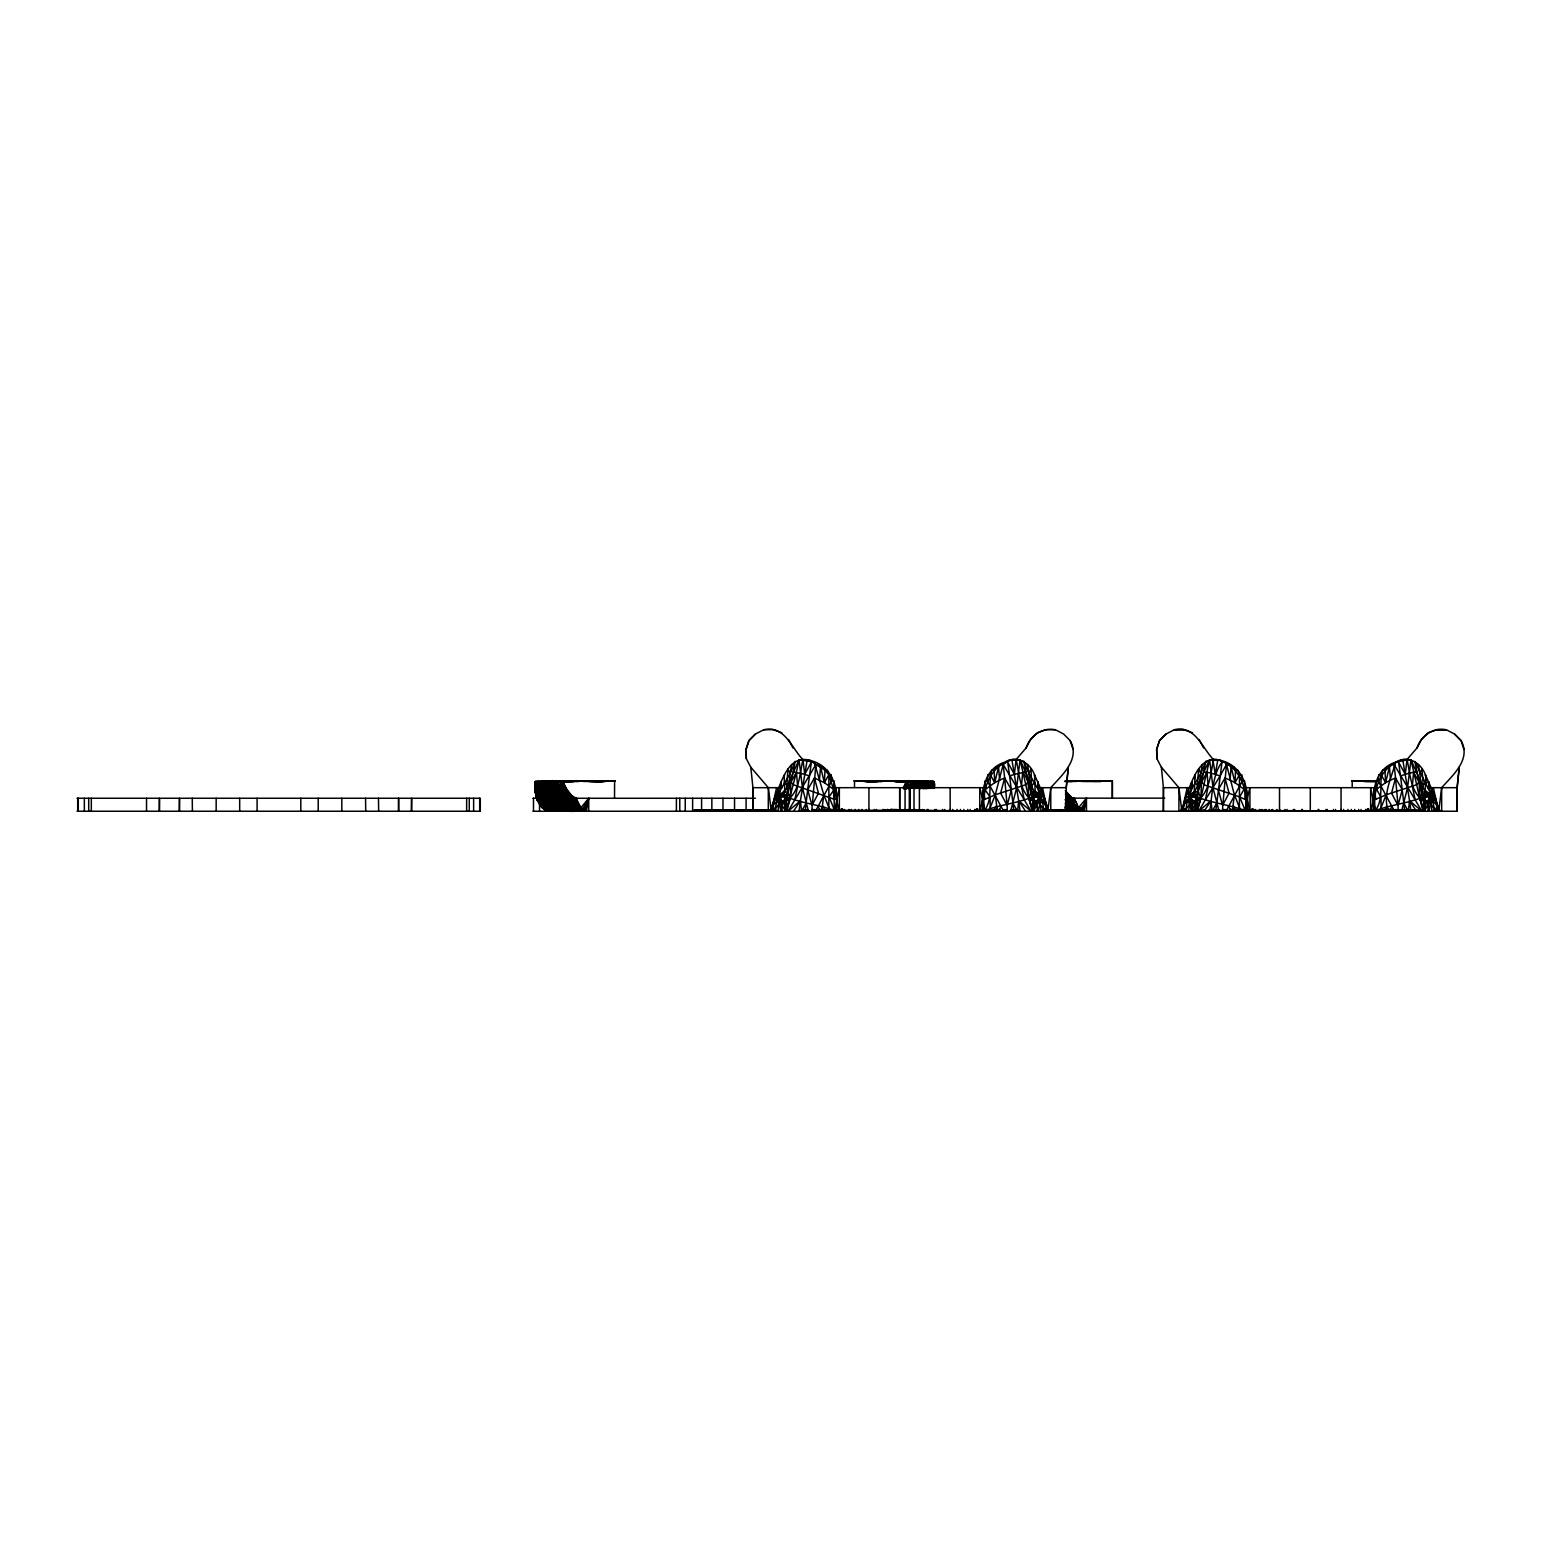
<?xml version="1.0" encoding="UTF-8"?>
<svg xmlns="http://www.w3.org/2000/svg" width="1541" height="1541" viewBox="0 0 1541 1541"><rect width="100%" height="100%" fill="white"/><g stroke="black" fill="none" stroke-linecap="round" stroke-linejoin="round"><path stroke-width="1.5" d="M583.981 811.24L580.938 807.696L588.72 798.277L586.331 811.24C577.971 806.386 565.74 815.574 557.014 808.389C543.8 803.709 540.39 792.787 545.61 781.48L537.347 786.95L535.478 790.148L535.825 793.133C536.018 798.045 544.609 798.546 548.384 800.415L553.18 798.411L555.338 799.721L554.51 805.866L556.532 811.24L548.057 810.084L541.373 807.022L558.516 811.24L540.159 805.384L536.133 797.448L534.785 784.87C542.278 780.382 563.563 776.78 557.341 791.785C555.242 800.761 543.607 797.179 538.541 802.861L546.342 811.24M588.72 811.24L588.72 798.277L582.729 808.948L564.834 794.251L556.628 781.576L552.294 781.48L545.726 790.071L549.251 793.326L554.741 794.116C558.324 791.207 558.439 784.369 554.625 781.499L555.415 798.777L558.324 801.551L568.475 805.018L577.143 811.24M752.798 811.24L752.933 787.682L750.794 767.206L746.345 758.769L746.037 749.408L748.945 740.566L755.475 733.998L763.739 729.741C785.313 724.906 791.612 748.907 803.882 760.58M782.963 801.32C790.86 793.249 774.275 795.907 782.963 802.977L778.976 803.554L774.545 798.643C780.979 783.541 787.778 753.819 810.123 760.426C833.045 765.877 839.556 790.34 836.262 811.24C820.236 804.884 802.996 803.535 786.892 797.102C783.502 808.601 775.142 792.363 785.351 797.737M804.845 811.24L804.845 809.641M905.068 811.24L905.068 787.682M909.344 811.24L909.344 787.682L833.72 787.682M909.729 787.682L909.729 811.24L909.729 787.682L983.62 787.682L990.035 796.928L990.266 811.24M950.161 811.24L950.161 787.682M1035.225 778.802L1034.512 774.815L1041.292 790.071L1039.674 796.37L1038.287 797.294L1035.706 796.196L1033.857 797.737L1034.088 800.164L1036.13 801.32L1038.73 798.72L1035.302 794.559L1034.512 774.815C1030.293 762.66 1016.482 754.859 1004.809 762.179C983.774 768.593 980.827 792.401 982.831 811.24C998.857 804.884 1016.097 803.535 1032.2 797.102C1035.591 808.601 1043.95 792.363 1033.741 797.737M1036.13 796.138L1020.084 759.732L1012.976 759.52C989.746 765.53 981.444 788.973 984.391 811.24M1086.463 811.144L1086.463 798.161L1078.681 807.6L1081.724 811.144M1245.282 811.24C1248.249 788.973 1239.946 765.53 1216.697 759.52L1209.589 759.732L1200.921 797.968L1196.221 811.24L1194.063 801.281L1190.962 798.72L1192.503 796.331L1195.277 796.909L1195.835 799.721L1192.329 803.651L1189.556 803.554L1185.145 798.643C1191.559 783.541 1198.378 753.819 1220.703 760.426C1243.645 765.877 1250.136 790.34 1246.862 811.24C1230.835 804.884 1213.576 803.535 1197.473 797.102C1194.044 808.486 1185.742 792.382 1195.951 797.737M1215.444 811.24L1215.444 809.641M1341.055 811.24L1341.055 787.682M1426.484 780.786L1425.406 774.815L1432.186 790.071L1430.568 796.37C1421.457 798.758 1427.236 780.073 1425.406 774.815C1421.187 762.66 1407.376 754.859 1395.703 762.179C1374.668 768.593 1371.721 792.401 1373.724 811.24C1389.751 804.884 1406.991 803.535 1423.094 797.102C1426.446 808.428 1434.921 792.613 1424.635 797.737C1426.793 808.043 1432.88 791.785 1424.751 797.737M1427.024 796.138L1410.978 759.732L1403.87 759.52C1380.64 765.53 1372.338 788.973 1375.285 811.24M582.132 811.24L573.907 804.729L568.475 805.018L566.78 803.285L565.431 797.506L566.375 788.838L563.12 781.576L557.226 781.499C557.149 786.989 549.386 788.896 544.859 788.626L543.241 785.428L544.975 781.499M567.608 794.251L568.224 791.843L572.308 796.158L572.308 801.243L580.938 807.696L576.103 798.277L571.499 795.426L566.375 788.838C560.539 803.111 584.848 814.341 555.839 804.903C551.004 805.693 531.221 803.709 542.393 798.469L540.718 782.847L535.382 781.518L534.785 784.87M933.673 788.491L933.692 781.518L854.562 780.94L854.465 787.451M1065.274 790.668L1070.051 796.061L1070.051 801.127L1084.074 811.144L1086.463 798.161C1083.959 813.282 1069.435 811.125 1060.728 809.641L1065.197 811.144L1076.215 811.144L1065.852 797.39L1070.937 802.668L1083.516 811.144L1081.763 809.68L1086.463 798.161L1083.111 810.547M905.703 788.568L905.954 781.576L915.816 781.46L918.956 783.252L923.078 788.78M534.997 783.233L539.003 787.856L539.157 791.246L535.825 793.133L536.075 794.983L544.185 797.988L552.583 796.004L553.296 794.231L548.962 789.339L550.927 781.499L538.31 788.722L535.247 785.602L536.191 781.518L534.766 785.679L538.695 781.48M891.122 811.24L891.16 809.449M1301.721 811.24L1301.76 809.449M740.913 811.356L740.971 809.853M889.311 809.988L887.712 811.24L889.311 809.988L902.39 809.892L900.522 811.24L890.582 811.24L892.721 809.468L894.069 811.24L918.436 809.873L921.441 811.24L924.138 810.007L921.441 811.24C914.949 810.759 913.736 810.084 908.997 811.24L911.964 809.95L910.558 811.24C914.487 809.564 920.478 811.491 912.869 810.797M1238.656 811.24L1238.714 809.757M1388.788 809.449L1386.072 811.144L1386.438 809.699C1381.102 811.221 1400.981 809.834 1403.832 809.641L1402.503 811.24M568.475 805.018L563.274 806.983L554.625 803.554L543.992 802.784L542.605 804.402L544.108 809.391L542.914 807.58C537.231 797.41 557.226 803.497 561.887 805.038L563.274 806.983C566.183 807.291 574.292 812.396 573.522 807.137L563.409 792.69L563.293 782.366L558.15 781.48L557.36 782.597L556.763 781.499C544.166 776.259 524.21 797.39 547.517 796.986C554.49 796.678 552.083 782.423 546.997 782.25L546.381 783.194C537.867 784.176 533.841 793.981 542.393 798.469C525.828 799.317 546.015 788.934 551.948 797.737C544.878 797.044 540.294 787.836 543.087 781.499L614.609 780.94L614.512 798.257M566.356 791.226L567.531 790.764L565.817 787.913C559.653 793.326 575.679 809.757 576.103 798.277L576.816 807.85L575.005 811.24C562.6 812.569 550.946 803.362 538.541 802.861L539.889 803.535C550.522 802.534 569.669 808.794 568.224 791.843L567.724 799.586L561.887 805.038L550.464 808.505L547.633 811.24L542.124 807.734M572.867 798.277L567.82 792.633M777.03 796.504L777.8 790.071L779.419 796.37C788.376 798.604 782.847 780.112 784.581 774.815M927.181 811.24L927.239 809.449M1020.469 761.408L1023.879 761.408L1028.887 773.409L1037.536 788.202L1042.448 801.57L1044.066 811.24L1042.66 809.892L1045.376 811.144L1048.381 809.776L1072.748 811.144L1072.189 807.291L1065.698 798.912L1065.987 791.747L1072.228 798.161L1065.987 791.747L1066.777 799.143L1065.158 799.972M1070.629 798.161L1069.088 795.599L1069.377 797.525L1068.529 797.005M1195.18 794.79L1197.8 798.72L1196.221 811.24C1193.35 807.908 1183.835 793.615 1195.18 794.79L1193.986 796.196L1195.161 774.815L1194.448 778.802M1318.075 811.24L1318.133 809.449M565.894 790.36L564.642 785.949L562.523 793.827L552.583 796.004L538.348 794.193L535.42 793.133L535.035 790.148L539.157 791.246C534.111 800.203 554.144 803.323 544.108 809.141L547.633 811.24L557.014 808.389L578.472 811.24L570.825 799.991L570.671 794.54C573.368 805.558 559.19 803.266 557.418 795.522L558.786 785.698L563.12 781.576L561.983 792.633L556.474 794.097C550.098 787.624 554.144 773.197 555.819 790.629L551.89 792.594L543.857 790.437C540.217 790.09 535.132 786.199 535.478 783.078M550.214 781.499L535.17 791.669L542.856 788.992L550.214 781.499L535.478 790.148C534.92 770.731 542.528 791.708 540.583 797.756L536.711 797.448C543.723 805.731 574.196 791.13 574.446 807.388L573.522 805.461L575.352 810.431L564.738 798.122L562.041 802.264C556.224 802.283 540.852 800.472 545.206 791.785C554.664 786.526 562.889 784.215 563.351 798.758L563.967 802.187C561.617 795.137 558.998 784.696 549.944 791.535C538.868 797.814 563.659 806.771 563.679 795.195L564.083 784.639L561.309 783.252M726.62 811.24L726.678 809.853M786.873 811.24L790.321 797.968C785.255 789.185 787.432 778.571 788.029 768.978L790.206 773.409L787.124 799.548L785.313 802.264L781.73 803.651L780.825 811.24L778.706 798.72L781.152 782L781.557 788.202C778.475 792.633 774.873 810.123 774.815 809.853L694.259 809.853L693.932 811.24M890.852 809.372L889.369 811.24L891.68 809.449L888.329 811.24L888.695 809.795M1197.453 811.24L1200.921 797.968C1195.835 789.185 1198.031 778.571 1198.628 768.978L1200.805 773.409L1197.473 797.102M1293.226 811.24L1293.304 809.449M1219.047 811.24L1213.037 787.836L1209.589 759.732L1194.988 791.034L1185.145 798.643L1181.889 811.24L1184.528 804.826M568.379 793.827L574.485 798.277L570.035 802.283L569.92 804.498M1037.112 811.24L1037.343 803.651L1040.387 798.72L1037.941 782L1037.536 788.202M1079.894 811.144L1072.613 805.134L1065.486 802.996L1070.051 801.127L1071.688 797.525L1073.846 798.161L1074.559 807.734L1073.095 810.335L1065.486 802.996L1067.855 800.126L1065.467 799.49L1067.778 802.187L1067.663 804.402L1074.886 811.144M1428.006 811.24L1428.237 803.651L1431.281 798.72L1428.834 782L1426.831 782.77M747.038 811.356L747.154 809.853M1049.113 811.24L1047.668 807.253L1042.448 801.57L1038.287 800.164L1038.499 802.264L1033.452 811.24L1034.685 800.877M1070.147 740.566C1080.607 759.251 1061.98 775.046 1050.769 787.682L1047.784 811.24L1045.164 804.826M1244.801 811.24L1244.897 809.757M1440.007 811.24L1438.562 807.253L1433.342 801.57L1429.181 800.164L1429.393 802.264L1424.346 811.24L1425.579 800.877M1406.105 760.58L1417.007 747.944L1421.418 739.564L1428.102 732.784L1436.944 729.663L1446.248 729.741L1454.511 733.998L1461.041 740.566C1471.501 759.251 1452.874 775.046 1441.663 787.682L1438.678 811.24L1436.925 806.964M769.98 811.24L771.425 807.253L776.645 801.57L779.419 801.089L785.64 811.24L785.968 801.744L784.793 800.569M910.885 782.481L910.924 781.48L906.513 781.576L903.238 787.913M1194.545 801.127L1196.221 811.24L1196.548 801.744C1209.955 791.958 1210.378 774.372 1213.557 759.52L1220.703 760.426L1222.013 762.179L1215.733 811.24M1180.579 811.24L1182.024 807.253L1189.382 797.891L1191.752 782L1192.156 788.202L1187.244 801.57L1185.626 811.24M894.262 781.499L933.692 781.518L934.193 788.279L933.673 784.273L925.987 781.499L895.437 781.499L933.865 782.231L934.154 784.099L929.146 788.164L918.147 781.499L917.338 788.414L918.359 787.894C917.377 772.195 937.024 797.333 933.692 781.518L854.465 780.94L921.402 781.48L925.043 787.913L925.756 786.276L924.099 781.499L854.465 780.94L868.18 781.499M930.051 788.53L931.207 785.371L934.077 783.233M1032.22 811.24L1028.772 797.968L1031.179 792.69L1034.685 791.034L1040.175 794.366L1042.448 801.57L1040.117 803.554L1038.268 811.24L1036.65 801.281M1432.957 796.504L1432.186 790.071L1435.442 798.643L1433.342 801.57L1428.237 803.651L1423.094 800.357L1414.773 761.408L1431.069 794.366L1434.96 811.24M555.28 789.474L543.087 781.499L539.08 784.253L537.77 787.49L534.881 788.279L535.382 781.518L614.609 780.94L556.763 781.499L554.953 784.908L549.829 787.355L545.764 787.316L544.358 784.793L542.374 787.933L539.851 787.355M567.531 790.764L568.09 798.354L563.679 795.195L553.18 798.411L553.046 797.275C548.153 795.676 539.08 789.416 535.844 796.004L544.551 800.993L562.715 804.441L564.68 807.426L571.923 805.173L572.385 803.169L559.19 807.484L542.124 807.734M782.963 796.138L799.009 759.732L814.284 762.179L823.799 794.79L821.738 811.24L821.199 809.449M1209.897 809.757C1211.881 800.029 1212.054 774.352 1222.013 762.179L1224.883 762.179L1226.482 764.471L1234.38 794.79L1232.338 811.24L1231.779 809.449M811.722 811.24L815.902 764.471L810.123 760.426L802.283 759.732M874.306 811.24L874.421 809.449M934.905 811.24L935.002 809.449M1222.302 811.24L1226.482 764.471L1229.217 764.471L1231.143 766.994L1234.957 782.655L1244.069 789.262L1246.053 787.682L1244.858 799.317L1246.939 799.317L1249.924 787.682L1249.924 811.24L1246.939 799.317L1246.187 787.682M1284.886 811.24L1285.021 809.449M1325.799 811.24L1325.896 809.449M553.296 794.231L555.511 795.464L559.788 791.034L557.996 784.639L554.201 783.791L552.294 781.48C550.522 794.848 562.6 804.229 573.329 809.391L564.102 806.656M565.932 801.378L568.841 799.914L569.457 793.191L569.939 799.182L571.595 801.513L570.497 806.444L565.663 807.754L556.551 806.752L564.276 807.754M718.992 811.24L719.127 809.853M752.701 811.356L752.856 809.853M828.827 811.24L828.885 774.718L827.421 770.25L824.994 770.25L815.902 764.471L788.067 811.24L800.415 800.742L807.099 760.426M1066.237 800.338L1072.189 803.054L1073.846 798.161L1078.681 807.6L1068.568 799.895L1068.414 794.443L1067.855 800.126L1067.2 793.095L1069.127 804.152L1068.24 806.328L1065.255 807.503L1070.745 810.778M1216.774 810.489L1218.083 811.24M1239.407 811.24L1239.484 774.718L1238.02 770.25L1235.593 770.25L1233.725 766.994L1231.143 766.994L1230.045 780.131L1234.957 782.655L1239.484 774.718L1241.776 774.718L1242.431 780.902L1226.058 811.24M1250.444 811.24L1250.599 809.757M834.702 811.24L833.469 789.262L824.377 782.655L824.994 770.25L823.125 766.994L815.902 764.471M1234.957 782.655L1235.593 770.25M565.412 789.628L565.817 787.913L565.663 795.079L564.565 794.674L565.528 803.42L573.811 808.794L580.225 808.409L575.506 803.997L576.103 798.277L578.318 805.827L585.773 811.24L584.02 809.776L588.72 798.277L585.368 810.643M900.503 809.757C895.282 812.627 902.236 808.986 906.089 809.757L900.098 811.086L906.089 809.757M1073.268 803.901C1071.053 802.977 1073.711 809.564 1075.811 808.37C1078.816 805.25 1068.395 803.208 1073.846 798.161C1082.071 811.433 1074.867 811.799 1065.409 805.211L1067.663 804.402M1398.246 809.641L1398.265 811.144L1403.832 809.641L1399.363 811.144L1388.345 811.144C1382.354 794.886 1391.562 777.608 1395.703 762.179L1407.703 759.732M866.215 811.24L866.369 809.449M1276.815 811.24L1276.969 809.449M757.652 811.356L757.864 809.853M1224.421 809.757L1224.363 811.144L1224.902 809.449M1255.395 811.24L1255.607 809.757M1402.888 760.426L1409.572 800.742L1421.919 811.24L1394.085 764.471L1391.369 764.471L1389.443 766.994L1386.861 766.994L1384.993 770.25L1382.566 770.25C1378.598 783.483 1384.396 798.411 1375.323 810.508L1370.642 787.682L1370.642 811.24L1373.647 799.317L1374.399 787.682M1428.43 788.202L1428.834 782M882.704 809.449L882.627 811.24L885.054 809.776L884.014 811.24L889.985 810.142L888.329 811.24M942.476 811.24L942.63 809.449M1191.501 785.775L1191.752 782M1333.37 811.24L1333.524 809.449M711.981 811.24L712.154 809.853M761.716 811.356L761.967 809.853M858.453 811.24L858.664 809.449M1259.459 811.24L1259.71 809.757M1269.052 811.24L1269.245 809.449M911.213 783.425L912.445 781.576L914.102 784.908L921.075 788.645L913.312 785.255L911.848 781.499L909.094 787.856L905.954 781.576L911.213 783.425C910.365 791.323 913.601 786.7 914.641 782.327L912.272 784.196L911.713 787.913L909.652 786.835L909.286 788.761M982.753 799.317L983.62 787.682L984.815 799.317L982.753 799.317L979.749 787.682L979.749 811.24L982.753 799.317L984.429 810.508C993.502 798.411 987.704 783.483 991.672 770.25L994.099 770.25L995.968 766.994L998.549 766.994L1000.475 764.471L1003.191 764.471L1008.97 760.426L1016.81 759.732M566.202 798.122L569.245 803.709L548.384 800.415L554.51 805.866L559.364 804.941L560.982 803.208L555.203 800.627L548.384 800.415L554.625 803.554L560.982 803.208M1066.699 810.585L1070.571 810.142L1066.237 807.33L1065.852 806.328L1068.279 805.095L1068.491 801.84L1065.775 800.761L1066.988 803.593L1065.293 804.075L1069.319 806.925L1066.256 808.12L1071.554 808.698L1067.778 802.187M1064.426 809.795C1067.701 813.34 1054.526 808.351 1059.457 811.144L1048.227 811.144L1043.97 809.584L1038.499 802.264M764.741 811.356L765.01 809.853M1262.484 811.24L1262.753 809.757M819.465 780.131L820.544 766.994L824.377 782.655L814.438 777.993L807.677 789.705L805.153 811.24M905.511 785.64L905.858 781.422L925.987 781.499L933.287 784.658L933.769 788.279L931.303 787.49L928.356 782.847L931.9 781.48L933.807 785.602M779.419 801.089C784.446 798.585 785.082 807.503 785.64 811.24L786.488 801.089C799.76 791.535 799.625 773.987 802.957 759.52L804.71 774.295L809.468 776.009L807.677 789.705L811.972 805.365L818.464 793.153L814.438 777.993M851.094 811.24L851.325 809.449M1261.674 811.24L1261.925 809.449M766.609 811.356L766.879 809.853M1264.352 811.24L1264.641 809.757M767.225 811.356L767.514 809.853M949.834 811.24L950.026 809.449M1264.968 811.24L1265.277 809.757M1340.728 811.24L1340.92 809.449M705.817 811.24L706.048 809.853M1203.579 811.144L1203.791 809.757M929.146 788.164C928.51 782.828 937.024 778.359 934.193 788.279M575.506 803.997L574.427 803.709C580.129 807.407 576.257 809.545 572.982 804.383L572.347 806.02C568.513 814.457 544.955 802.553 540.159 805.384L552.834 807.677L561.714 811.24L550.176 810.45M774.141 802.957L774.545 798.643L784.408 791.034L787.913 792.69L785.12 797.294M1072.17 803.593L1075.579 806.579L1072.883 809.179L1067.065 802.495M1184.74 802.957L1185.145 798.643M844.198 811.24L844.468 809.449M1254.779 811.24L1255.048 809.449M836.339 799.317L834.278 799.317L835.472 787.682L829.058 796.928L834.663 810.508L839.344 787.682L839.344 811.24L836.339 799.317L835.588 787.682M987.261 780.902L987.897 774.718L990.208 774.718L994.716 782.655L985.624 789.262L985.046 780.902L987.261 780.902L1003.615 811.24M1394.509 811.24L1378.155 780.902L1378.79 774.718L1381.102 774.718L1385.609 782.655L1376.518 789.262L1374.514 787.682L1375.708 799.317L1373.647 799.317M557.283 782.366L557.996 784.639L554.741 794.116L543.857 790.437L537.308 791.496L538.348 792.344C542.432 800.665 553.739 804.922 562.715 804.441M700.77 811.24L701.039 809.853M837.822 811.24L838.131 809.449M956.884 811.24L957.134 809.449M1213.615 809.641L1212.074 811.24L1210.995 800.742L1198.667 811.24L1198.782 809.757M1248.422 811.24L1248.73 809.449M1347.778 811.24L1348.028 809.449M560.481 802.36L557.592 798.026L563.12 796.466L566.163 798.893M1016.078 809.641L1017.599 811.24L1018.678 800.742L1011.994 760.426M1190.018 801.089L1188.593 811.24L1182.024 807.253L1181.581 811.24L1185.703 809.584L1191.193 802.264L1191.386 800.164L1187.244 801.57L1189.305 798.72L1190.962 798.72M1420.475 811.144L1421.9 809.892L1419.184 811.144L1416.179 809.776L1408.301 811.144L1409.572 800.742L1416.449 811.24M1033.972 797.294L1031.179 792.69L1028.887 773.409L1031.064 768.978L1031.969 799.548L1034.512 802.649L1040.117 803.554L1041.1 811.24L1047.668 807.253L1041.292 790.071L1041.812 794.366M1424.866 797.294L1422.073 792.69L1419.781 773.409L1421.958 768.978C1422.555 778.571 1424.732 789.185 1419.666 797.968L1423.113 811.24M557.842 783.425L563.12 781.576L560.963 792.151L562.561 797.564L561.829 800.896L551.774 800.087L547.248 797.872L545.264 794.925L547.941 791.612L557.919 788.029L560.963 792.151L563.409 792.69L561.906 797.545L557.592 798.026C544.763 799.009 555.357 808.948 563.274 806.983C555.858 811.51 578.26 811.722 561.617 808.563C589.009 812.723 544.166 810.778 540.737 806.251L553.527 808.678L554.047 811.24M832.063 811.24L832.39 809.449M1242.662 811.24L1242.99 809.449M556.706 801.359L555.55 804.209L552.872 802.726L553.45 800.646L556.378 799.509L556.648 796.947L560.096 798.238L565.412 807.195M570.536 805.192L570.748 801.956L566.375 796.62L566.934 789.782L565.065 787.913M697.014 811.24L697.322 809.853M1193.543 801.32L1191.424 811.24L1189.556 803.554M1194.776 811.144L1195.065 809.757M1010.646 811.24L1016.636 787.836L1020.084 759.732L1028.772 797.968L1033.452 811.24L1035.147 801.127M1401.54 811.24L1407.53 787.836L1410.978 759.732L1419.666 797.968L1424.346 811.24C1423.672 807.06 1425.271 798.219 1430.029 801.744M554.009 781.48C552.68 785.698 554.991 796.273 560.963 792.151M1187.88 794.366L1188.4 790.071L1190.018 796.37L1191.386 797.294L1194.063 796.177M563.043 785.255L564.083 784.639L563.833 786.565L564.083 784.639L562.638 784.196M781.518 800.877L778.976 803.554L777.993 811.24L771.425 807.253L774.545 798.643L776.76 798.643M826.939 811.24L827.305 809.449M963.568 811.24L963.857 809.449M1237.539 811.24L1237.905 809.449M1354.462 811.24L1354.751 809.449M694.702 811.24L695.03 809.853M1192.464 811.144L1192.773 809.757M1191.675 811.144L1192.002 809.757M799.009 811.24L800.415 800.742L793.538 811.24M822.528 811.24L822.913 809.449L823.607 811.24M1233.127 811.24L1233.513 809.449M561.598 782.616L562.561 781.576M915.065 781.48L914.969 787.316L913.389 788.337L915.816 781.46L915.508 788.587M558.304 800.029L559.344 798.604M809.468 776.009L811.414 762.179L804.71 774.295L793.153 772.002L787.913 792.69L784.793 796.89M818.868 811.24L819.253 809.449M1229.448 811.24L1229.853 809.449M969.848 811.24L970.175 809.449M1360.742 811.24L1361.069 809.449M815.96 811.24L816.383 809.449M1226.559 811.24L1226.983 809.449M570.825 799.991L571.499 795.426L572.308 801.243L572.308 796.158M1068.568 799.895L1069.242 795.329L1070.051 801.127L1070.051 796.061M1246.939 799.317L1245.263 810.508L1239.638 796.928L1204.195 784.831L1199.938 780.324M813.879 811.24L814.303 809.449M781.557 788.202L790.206 773.409L791.573 764.49M812.203 811.24L812.627 809.449M812.627 811.24L813.051 809.449M1192.156 788.202L1200.805 773.409L1202.173 764.49M1222.803 811.24L1223.227 809.449M1223.207 811.24L1223.65 809.449M543.087 781.499L538.83 787.278L538.348 792.344M975.626 811.24L975.992 809.449M1366.52 811.24L1366.886 809.449M927.913 788.568L928.356 782.847L931.9 788.337M564.699 790.051L564.873 788.973L565.2 790.494M840.904 811.24L841.29 808.929M976.397 811.24L976.782 808.929M1251.504 811.24L1251.889 808.929M1367.291 811.24L1367.676 808.929M1217.698 760.426L1215.31 774.295L1220.067 776.009L1226.482 764.471M980.866 811.24L981.27 809.449M1371.76 811.24L1372.164 809.449M553.797 782.115C557.187 786.526 555.01 793.307 562.523 793.827L561.29 797.622L557.996 784.639L555.453 781.46L544.204 801.994L545.36 809.738L550.657 806.444L545.553 801.879L546.342 800.896L553.604 803.766L552.545 805.904L541.199 804.729L544.204 806.521L547.941 806.001L544.666 803.304L545.553 801.879M542.933 806.348L539.889 803.535L544.551 800.993M891.854 809.449L891.912 811.24L893.915 809.295M909.845 787.913L913.601 781.46L916.49 788.067L925.987 781.499L930.629 788.183M985.508 811.24L985.951 809.449M1376.402 811.24L1376.845 809.449M793.153 772.002L795.214 761.408L790.206 773.409M1195.7 797.294L1201.402 782.462L1205.813 761.408L1209.203 761.408M782.443 801.281L781.98 811.24M910.038 788.973L911.078 784.639L914.872 783.791L916.76 781.48L916.49 788.067L914.14 787.817L915.258 782.115M1013.939 811.24L1009.625 776.009L1014.363 774.295L1016.135 759.52C1019.468 773.987 1019.333 791.535 1032.605 801.089L1033.452 811.24L1035.629 801.281L1037.613 800.877M1036.65 796.177L1034.685 791.034L1032.2 797.102M1404.833 811.24L1400.519 776.009L1405.257 774.295L1407.029 759.52C1410.362 773.987 1410.227 791.535 1423.499 801.089L1424.346 811.24L1426.6 801.262M1427.544 796.177L1425.579 791.034L1422.073 792.69L1425.194 796.89M770.635 811.24L771.425 807.253L773.736 807.253M989.515 811.24L989.977 809.449M1181.215 811.24L1182.024 807.253M567.974 801.994L567.743 803.092L570.035 802.283M903.45 788.761L906.936 783.329L906.513 781.576M1043.623 811.24L1043.97 809.584M1434.517 811.24L1434.864 809.584L1429.393 802.264M914.795 788.202L914.487 786.064M794.809 799.837L797.622 786.43L796.427 772.176L799.009 759.732L802.456 787.836L808.447 811.24M992.866 811.24L993.348 809.449M1198.667 811.24L1205.389 799.837L1208.221 786.43L1207.008 772.176L1203.752 772.002M1383.76 811.24L1384.242 809.449M904.008 787.913L904.432 785.949L905.318 788.029M571.557 807.022L569.322 802.591M1069.319 806.925L1070.128 803.054L1066.988 803.593L1065.717 801.898M995.486 811.24L995.987 809.449M1386.38 811.24L1386.881 809.449M1439.352 811.24L1435.442 798.643L1431.069 794.366L1425.579 791.034L1423.094 797.102M559.98 787.856L560.519 791.226L563.12 781.576C559.017 786.353 556.282 798.527 564.931 800.28L563.852 796.601L562.638 798.546L565.046 801.32M904.182 788.973L904.991 784.639L906.936 783.329M536.191 781.518L535.941 783.387L541.141 781.499L534.804 787.297L535.786 784.658L540.718 782.847L538.156 787.913L535.998 788.915L535.247 785.602M776.625 787.682L771.309 811.24L768.323 787.682L750.794 767.206M998.529 811.24L999.05 809.449M1187.225 787.682L1181.889 811.24L1178.923 787.682L1161.375 767.206L1156.944 758.769L1156.636 749.408L1159.525 740.566L1166.075 733.998L1174.319 729.741L1183.623 729.644L1192.464 732.784M1384.569 811.24L1386.688 806.367L1389.25 811.24L1389.943 809.449M535.478 790.148L536.037 785.043L541.141 781.499M988.763 811.24L995.293 794.79L1003.191 764.471L1031.025 811.24L1018.678 800.742L1020.065 811.24M998.915 811.24L999.435 809.449M560.269 782.327L562.426 782.597M563.043 783.444L563.293 782.366L561.406 791.535M1430.568 801.089L1429.162 811.24L1427.544 801.281M567.435 801.166L566.78 803.285L568.436 803.94M994.716 782.655L998.549 766.994L999.627 780.131L994.716 782.655L994.099 770.25M1385.609 782.655L1389.443 766.994L1390.521 780.131L1385.609 782.655L1384.993 770.25M887.096 810.47L887.597 809.372L886.229 811.24L888.136 809.603M566.992 800.395L565.528 803.42L567.55 804.19M559.094 781.46L558.169 782.481M803.92 811.24L804.344 809.641M1013.323 811.24L1013.747 809.641M1214.501 811.24L1214.924 809.641M1404.217 811.24L1404.641 809.641M1003.191 764.471L1004.655 777.993L1000.629 793.153L1007.121 805.365L1007.371 811.24M1394.085 764.471L1395.549 777.993L1391.523 793.153L1398.014 805.365L1398.265 811.24M578.877 781.499L548.557 781.499L546.381 783.194L552.429 787.162C558.535 778.378 534.669 794.116 537.289 800.55L543.222 802.977L543.337 800.01L536.711 798.199M570.767 797.102L571.634 797.641L571.345 795.695L574.485 798.277L572.385 796.658M568.706 795.233L569.245 793.288L571.634 797.641M1066.449 795.137L1066.988 793.172L1065.351 794.154M896.072 810.874L897.093 809.545M1389.423 809.352L1387.112 811.144L1390.464 809.372L1391.812 811.144L1393.815 810.778L1393.603 809.449M906.647 782.597L906.975 781.499L908.805 782.327M914.449 781.499L912.291 787.952L911.771 782.366M557.996 784.639L555.762 789.146L553.373 787.701L543.857 790.437L550.927 781.499M780.555 799.721L776.645 801.57C777.223 796.947 783.753 791.111 786.892 797.102M786.257 811.24L796.427 772.176L790.822 782.462L790.321 797.968L785.64 811.24L783.945 801.127M1081.763 809.68L1073.384 806.81L1070.745 804.267L1070.205 808.043L1065.505 808.62L1071.091 809.275L1065.852 806.328L1067.778 806.733L1068.356 807.792L1064.985 806.617M1196.837 811.24L1200.921 797.968L1201.402 782.462L1207.008 772.176L1215.31 774.295L1212.863 759.732M912.445 781.576L911.867 783.444L916.818 783.444L920.844 787.701C918.012 786.623 912.831 782.327 912.484 782.597L914.641 782.327M553.084 782.115C534.226 793.365 566.221 799.105 554.433 782.327M566.683 790.533L566.472 795.907L565.489 795.695L566.972 798.816L569.034 799.24L568.109 797.506M1380.871 809.449L1380.409 811.24L1382.797 809.68L1383.047 811.24M545.321 784.234L542.644 782.712L539.003 787.856L542.856 788.992L547.671 781.48M570.979 805.693L575.14 809.295L576.334 807.118L574.427 803.709M1073.865 807.657L1073.307 804.441L1076.716 806.868L1073.307 804.441M554.625 781.499L556.571 782.597C555.858 783.213 548.307 787.124 545.726 790.071L549.944 791.535L551.717 788.414L551.177 782.173M997.894 809.449L997.374 811.24L995.293 794.79L1025.478 784.831L1029.754 780.324M1390.329 809.449L1389.809 811.24L1393.469 809.275M906.455 789.146L905.781 782.366L905.337 788.665M1420.648 780.324L1416.372 784.831L1386.187 794.79L1379.657 811.24M554.587 786.064L553.373 787.701L554.741 784.234L556.282 784.754M544.551 783.926L545.61 781.48M555.819 790.629L557.996 786.565L559.556 791.515M920.998 810.084L918.571 811.24L902.371 811.067L908.188 809.468M1418.76 809.988L1416.333 811.144L1399.228 810.99L1400.133 809.795M773.062 806.964L771.309 811.24L771.425 807.253L771.001 811.24L775.123 809.584L778.976 803.554M550.098 783.252L548.269 790.456L549.54 790.918L550.83 788.761L549.001 787.605L546.959 789.82L548.269 790.456M781.961 801.127L781.326 802.649L783.791 802.9M783.945 796.331L784.581 794.79M815.478 811.24L831.832 780.902L831.196 774.718L828.885 774.718L824.994 770.25M1037.132 796.331L1040.175 794.366L1044.548 798.643L1044.952 802.957M1193.042 801.281L1191.925 802.649L1192.58 811.24M1428.025 796.331L1431.069 794.366L1433.342 801.57L1429.432 799.721M1200.805 773.409L1205.813 761.408M1195.392 796.89L1198.513 792.69L1194.988 791.034L1193.543 796.138M1396.127 809.93C1410.381 810.778 1411.306 809.892 1419.184 811.144L1421.457 809.641M993.675 811.24L995.794 806.367L998.356 811.24L1001.438 805.962M1386.072 811.144L1387.728 810.046L1383.972 811.144L1385.34 809.256M932.459 787.894L923.464 781.48L919.611 784.831L919.264 788.202M1070.398 807.426L1072.575 808.235L1073.384 806.81L1068.722 805.596M1070.918 806.116L1078.064 807.773L1076.061 805.712M803.015 811.24L803.863 809.641M1012.437 811.24L1013.265 809.641M1213.615 811.24L1214.443 809.641M1403.331 811.24L1404.159 809.641M1015.211 760.58L1026.113 747.944L1030.524 739.564L1037.209 732.784L1046.05 729.663L1055.354 729.741L1063.598 734.017L1070.147 740.585L1073.056 749.408M1026.113 747.944C1030.178 735.693 1042.332 727.198 1055.335 729.76M1417.007 747.944C1421.072 735.693 1433.226 727.198 1446.228 729.76L1436.944 729.663M571.923 805.173L584.02 809.776M912.311 781.499L911.713 782.597L909.229 781.48M535.459 786.122L539.08 784.253L535.286 788.279M574.851 806.675L571.692 806.463M1072.594 806.579L1069.435 806.367M923.656 784.774C921.576 790.745 911.925 778.879 916.625 787.162L919.168 785.871L916.76 781.48M800.415 800.742L801.551 811.24L806.174 803.111M824.377 782.655L828.885 774.718L833.469 789.262L834.047 780.902L831.832 780.902M1212.131 811.24L1216.774 803.111M1225.018 777.993L1218.276 789.705L1222.572 805.365L1229.063 793.153L1225.018 777.993L1230.045 780.131M540.294 791.072L538.175 789.512L536.364 791.592L538.58 793.23L543.164 792.19L548.288 794.501C554.24 793.422 546.265 784.735 552.294 781.48M1389.25 811.24L1392.332 805.962M1220.067 776.009L1205.389 799.837M561.906 797.545L562.311 800.222M567.011 810.354C562.003 807.619 543.934 810.913 558.516 811.24M1056.259 811.144C1049.171 808.698 1048.496 811.587 1056.259 811.144L1045.819 809.988M784.408 796.562L784.408 791.034L782.443 796.177M1194.988 796.562L1194.988 791.034L1193.042 796.177M1204.137 811.24L1210.995 800.742M565.701 800.415L563.679 795.195M1037.613 796.581L1038.499 795.195L1039.674 796.37L1038.538 797.737M1428.507 796.581L1429.393 795.195L1430.568 796.37L1429.432 797.737M575.313 807.6L572.655 807.542M1378.155 780.902L1375.94 780.902L1376.518 789.262L1380.929 796.928L1381.16 811.24L1382.682 809.449M1410.612 810.701L1406.74 811.144L1409.707 809.834L1408.301 811.144L1403.812 803.111M560.519 791.226L557.418 795.522L561.29 797.622M885.093 811.24L886.441 810.373M1382.836 811.144L1384.203 810.277L1381.044 811.144M1044.548 798.643L1042.448 801.57L1038.538 799.721M921.441 811.24L922.751 809.43M1419.184 811.144L1420.494 809.314M802.206 811.24L803.4 809.641M1011.609 811.24L1012.822 809.641M1212.806 811.24L1214 809.641L1214.115 811.24M1040.175 794.366L1037.96 796.89M1431.069 794.366L1428.854 796.89M1043.103 809.641L1045.376 811.144L1048.381 809.776M780.555 797.737L779.033 797.102L778.918 794.366L781.326 794.79L784.408 791.034M1191.154 797.737L1189.613 797.102L1189.517 794.366L1191.925 794.79L1194.988 791.034M564.122 800.068L563.274 797.66M536.075 794.983L536.133 797.448L543.992 802.784M540.352 792.132L538.868 793.942L535.17 791.669M1051.81 811.144L1052.484 810.065M801.474 811.24L803.015 809.641M1010.896 811.24L1012.418 809.641M1401.79 811.24L1403.312 809.641M914.988 809.487L910.558 811.24M555.492 790.148L550.908 791.958L552.776 788.953L554.721 789.897M1032.027 785.371L1034.704 782.655M1422.921 785.371L1425.598 782.655M564.931 800.28L563.178 800.723M755.495 734.017L748.945 740.585L746.037 749.408L746.345 758.769M1166.094 734.017L1159.545 740.585L1156.636 749.408L1156.944 758.769M779.958 801.744L781.114 800.569M1034.3 800.569L1033.125 801.744L1033.452 811.24M1190.538 801.744L1192.561 801.127M1425.194 800.569L1424.019 801.744L1424.346 811.24M548.731 791.226L553.277 795.156L544.435 796.215L535.825 793.133M800.896 811.24L802.707 809.641M1010.299 811.24L1012.11 809.641M1211.476 811.24L1213.287 809.641M1401.193 811.24L1403.003 809.641M922.732 811.24L924.138 810.007M917.877 782.173L919.881 786.815L918.359 787.894M1384.858 810.373L1385.879 809.487M800.453 811.24L802.456 809.641M1009.856 811.24L1011.724 809.641M1211.053 811.24L1213.056 809.641M1400.75 811.24L1402.753 809.641M1210.783 811.24L1212.902 809.641L1210.687 811.24M539.697 794.578L543.164 792.19L546.381 795.772L544.185 797.988L540.66 795.483M557.206 785.255L554.086 787.316L555.665 788.337L556.571 785.717L554.953 784.908M1032.605 801.089L1033.972 800.164M1423.499 801.089L1424.866 800.164M538.002 781.518L536.441 782.52L537.154 781.48L573.637 781.499L563.216 781.422L563.563 785.64M1434.864 809.584L1438.562 807.253L1438.986 811.24L1434.864 809.584L1431.994 811.24L1431.011 803.554M925.043 787.913L918.86 781.499L923.752 784.234L926.411 782.712L925.987 781.499M1038.499 795.195L1034.512 794.79L1034.685 796.562M1429.393 795.195L1425.406 794.79L1425.579 796.562M893.703 810.431L895.726 809.391M537.289 800.55L540.583 797.756L537.443 795.117M1056.433 810.508L1057.819 811.144C1048.034 808.332 1068.221 813.186 1062.77 809.95L1060.728 809.641M910.384 810.605L903.662 811.028M1405.142 809.641L1405.142 811.24C1409.88 808.813 1396.628 813.051 1401.79 809.95L1393.989 810.142L1394.008 811.24M984.815 799.317L995.293 794.79M1375.708 799.317L1386.187 794.79M914.102 784.908L912.484 785.717L911.078 784.639M910.326 809.969L905.742 811.24M1408.089 809.873L1403.485 811.144M549.386 781.48L546.246 784.042L544.859 788.626L552.256 783.444L557.187 783.444L556.628 781.576M999.627 780.131L1004.655 777.993L1011.416 789.705L1007.121 805.365L1004.655 777.993M1390.521 780.131L1395.549 777.993L1402.31 789.705L1398.014 805.365L1395.549 777.993M1033.741 799.721L1032.2 800.357L1028.772 797.968L1028.271 782.462L1023.879 761.408M1191.154 799.721L1187.244 801.57L1191 799.24M1424.635 799.721L1423.094 800.357L1419.666 797.968L1419.165 782.462L1413.559 772.176L1405.257 774.295L1398.573 762.179L1400.519 776.009M920.497 781.499L925.679 784.485L926.411 782.712L930.071 787.856L923.752 784.234L922.366 781.499M568.244 811.24L572.674 809.507M555.839 804.903L558.304 803.997L558.69 802.225M1192.329 803.651L1196.548 801.744L1195.392 800.569M912.792 784.754L914.333 784.234L915.701 787.701L912.484 785.717L913.389 788.337M563.987 808.563C571.865 813.937 555.165 808.678 563.332 811.24M543.029 808.447L545.437 807.272L545.707 805.018M556.378 799.509L558.458 798.931M1408.301 811.144L1414.311 810.104M1401.405 810.932L1404.506 810.123M905.164 810.971L908.554 810.065M1402.907 810.855L1406.317 809.969M539.735 804.383L545.861 805.635L542.625 805.038L544.05 804.71M929.223 787.355L926.68 787.933L918.86 781.499M584.058 810.258L585.06 811.24L579.089 810.142L572.385 803.169L575.833 805.808M1081.821 810.142L1082.803 811.144L1076.832 810.046L1070.128 803.054L1073.576 805.712M781.48 796.581L780.594 795.195M1192.06 796.581L1191.193 795.195M1192.503 796.331L1191.925 794.79M1405.103 811.144L1408.127 810.508M780.42 799.24L776.645 801.57L778.706 798.72L780.362 798.72M785.505 798.219L790.321 797.968L786.892 800.357L785.351 799.721M1033.587 799.24L1028.772 797.968L1032.836 811.24M1038.673 798.219L1040.31 797.891M1196.105 798.219L1200.921 797.968L1197.473 800.357L1195.951 799.721M1424.481 799.24L1419.666 797.968L1423.73 811.24M1429.566 798.219L1431.204 797.891M1397.86 810.585L1393.815 810.778M544.243 807.022L550.657 806.444L540.737 802.322L536.846 798.874M1427.024 801.32L1428.237 803.651M553.277 795.156L547.421 795.541L545.206 791.785L551.582 794.809L549.675 792.767L546.381 792.671L547.825 795.06L554.182 796.601L557.457 799.24M920.478 786.815L923.309 787.316L924.696 784.793L926.68 787.933L926.757 784.061M561.695 790.417L560.057 790.36L559.402 786.835L558.497 794.347L560.096 798.238M542.682 803.805L554.548 804.306M1068.433 809.93L1062.77 809.95L1068.086 811.144L1068.433 809.93L1065.948 809.141L1067.894 809.333M1068.279 805.095L1069.666 805.057M1194.371 802.9L1191.193 802.264M550.638 809.873L548.057 810.084L546.323 808.062L551.524 808.081M565.412 811.028L558.728 807.985L565.797 808.062L572.828 810.258L566.163 808.948L568.956 810.682L573.002 810.874M539.234 797.121L537.077 795.811L538.368 795.83M1025.94 772.002L1014.363 774.295L1007.679 762.179L1009.625 776.009M1416.834 772.002L1413.559 772.176L1412.365 786.43L1415.177 799.837M1098.945 781.403L1112.352 780.844L1112.352 798.161L1112.352 780.844L1064.561 781.403M601.125 781.499L614.609 780.94L535.382 781.518L535.42 793.133M1098.637 781.403L1112.352 780.844L1065.64 781.287L1072.555 781.403M600.508 781.499L614.512 780.94L583.48 781.499M1098.251 781.403L1112.352 780.844L1065.332 781.345L1071.38 781.403M599.969 781.499L614.609 780.94L589.741 781.499M1085.962 781.403L1112.352 780.844L1065.236 781.191M1087.484 781.403L1112.352 780.844L1081.223 781.403M598.486 781.499L614.609 780.94L591.243 781.499M1096.229 781.403L1112.352 780.844L1082.803 781.403M597.542 781.499L614.609 780.94L592.669 781.499M1095.285 781.403L1112.352 780.844L1090.412 781.403M596.483 781.499L614.609 780.94L588.2 781.499M1094.226 781.403L1112.352 780.844L1091.779 781.403M595.308 781.499L614.609 780.94L594.036 781.499M1093.051 781.403L1112.352 780.844M554.51 805.866L544.666 803.304M576.122 807.754C581.323 811.24 575.929 802.013 578.973 806.983L575.679 805.153M763.758 729.76L773.043 729.644L781.865 732.803M1183.623 729.644L1174.319 729.741C1195.912 724.925 1202.211 748.907 1214.481 760.58M899.462 781.499L905.858 781.422L854.562 780.94L869.085 781.499M927.932 781.499L930.244 782.077L934.27 787.297L927.932 781.499L933.133 783.387L932.864 781.518L932.613 782.52L930.379 781.48M1242.431 780.902L1244.627 780.902L1244.069 789.262L1239.638 796.928L1244.858 799.317M1375.805 781.017L1352.208 780.844L1377.076 781.403L1352.208 780.844L1352.208 787.335M752.798 787.682L780.921 787.682M1038.981 787.682L1066.295 787.682L1068.337 767.187L1066.199 787.682L1066.295 811.24M1190.711 787.682L1163.397 787.682L1161.375 767.206M1244.3 787.682L1376.267 787.682M1429.066 787.682L1457.189 787.682L1459.231 767.187L1457.093 787.682L1457.189 811.24L532.974 811.24M1069.493 798.161L1164.669 798.161M77.05 798.257L480.291 798.257L480.291 811.24L77.05 811.24M532.974 798.257L537.52 798.257M571.75 798.277L755.417 798.257M785.544 798.72L790.321 797.968L785.505 799.24M1033.529 798.72L1028.772 797.968L1033.587 798.219M1038.73 798.72L1040.387 798.72L1042.448 801.57L1038.673 799.24M1196.143 798.72L1200.921 797.968L1196.105 799.24M1424.423 798.72L1419.666 797.968L1424.481 798.219M1429.624 798.72L1431.281 798.72L1433.342 801.57L1429.566 799.24M1433.226 798.643L1435.442 798.643L1435.846 802.957M1436.251 807.253L1438.562 807.253L1438.678 811.24L1433.342 787.682M812.338 810.296L899.694 810.296M919.399 810.296L1006.889 811.24M1222.938 810.296L1397.783 811.24M694.009 810.585L775.046 810.585M1191.771 810.489L1272.885 811.144L1272.558 809.449M1065.428 781.345L1076.62 781.403M1377.904 781.094L1352.208 780.844L1365.615 781.403M563.216 781.422L569.592 781.499M1377.23 781.306L1352.305 780.844L1376.171 781.268M1377.847 781.345L1352.208 780.844L1376.209 781.345L1352.208 780.844L1366.828 781.403M869.76 781.499L854.465 780.94L882.434 781.499M870.588 781.499L854.465 780.94L880.855 781.499M872.591 781.499L854.465 780.94L877.831 781.499L854.465 780.94L871.532 781.499M1374.148 781.403L1352.208 780.844L1367.522 781.403M873.766 781.499L854.465 780.94L876.405 781.499M1372.781 781.403L1352.208 780.844L1368.331 781.403M854.465 780.94L875.038 781.499M1370.334 781.403L1352.208 780.844L1375.574 781.403L1352.305 780.844L1369.275 781.403M561.887 805.038L556.917 804.729L559.961 807.118M1061.653 810.855L1056.471 809.873M563.91 810.971L555.376 809.295M900.117 810.682L896.246 810.258M561.02 805.5L556.917 804.729M1426.196 802.9L1428.661 802.649L1428.025 801.127M1035.302 802.9L1037.767 802.649L1037.132 801.127M552.506 799.721L547.132 799.009L547.71 796.254L554.182 796.601L555.415 798.777M554.471 799.933L548.519 798.681L548.557 796.813L554.298 798.026M552.102 798.777L549.636 797.448L553.354 799.394M568.552 809.757L564.102 809.025L566.683 809.892M1053.948 810.701L1050.249 810.104M556.205 810.797L552.506 810.219M1067.22 805.673L1068.568 805.924M569.477 805.77L570.806 806.02M548.596 786.815L545.398 784.774M1073.557 808.428L1071.284 807.022M575.814 808.524L573.522 807.137M1189.382 797.891L1191 798.219M778.783 797.891L780.42 798.219M1066.584 806.001L1069.647 808.505L1067.412 808.023M566.799 799.413L570.093 800.222L568.224 791.843M568.841 806.116L571.904 808.601L564.411 805.192M1065.698 798.912L1066.777 799.143L1065.833 798.238M577.779 806.136L575.563 804.556M1073.075 807.503L1071.284 805.346M559.19 807.484L561.675 808.081M537.443 789.493L535.998 788.915M567.666 805.307L565.354 804.71L570.131 809.449M1060.054 810.123L1063.155 810.932M558.805 809.275L562.311 810.219M1069.704 809.43L1064.947 808.1M564.083 810.393L557.014 808.389L557.091 810.508L560.076 811.24L558.69 810.605M834.278 799.317L793.615 784.831L789.339 780.324M570.671 810.027L565.971 808.486M557.187 800.203L561.02 801.378L560.77 798.989M573.522 805.461L580.302 807.889L578.318 805.827M558.728 807.985L568.956 810.682M1061.075 811.144L1058.243 809.969M555.338 799.721L562.041 802.264L561.232 798.546M915.99 782.115L921.653 787.701M539.889 803.535L541.238 804.017M549.598 795.002L547.556 793.345L550.118 794.385M568.013 800.858L570.748 801.956L573.175 806.232M1069.338 801.416L1078.488 811.144L1074.443 808.505M571.595 801.513L580.745 811.24L576.7 808.601M1077.641 806.945L1080.588 811.144L1075.811 808.37L1077.448 811.144L1074.886 810.277L1075.098 807.696L1081.204 810.412M579.898 807.041L582.845 811.24L578.048 808.486L579.686 811.24L577.143 810.393L577.355 807.792L583.461 810.508M896.38 809.507L900.83 811.24M542.316 784.061L543.376 784.485M555.28 800.299L558.324 801.551M560.731 797.891L555.511 795.464M919.688 781.48L922.809 784.042L924.215 788.626L919.996 786.045L918.956 783.252M563.505 805.673L566.317 806.983M1069.377 797.525L1066.988 793.172L1067.297 795.156L1072.228 798.161L1070.128 796.562M555.8 789.743L559.19 791.342L556.474 794.097L556.262 791.053M541.739 790.822L538.31 788.722M925.679 784.485L930.918 787.913M1037.343 803.651L1036.13 801.32M1072.189 803.054L1073.268 803.67M574.446 803.15L575.525 803.766M914.14 787.817L911.078 786.565L910.577 788.414L910.269 785.698L905.954 781.576L906.378 787.47M569.669 808.12L571.961 809.545M1076.832 810.046L1078.488 811.144M579.089 810.142L580.745 811.24M1195.7 800.164L1197.087 801.089M1071.072 802.091L1072.343 802.957L1071.688 797.525M785.12 800.164L786.488 801.089M573.329 802.206L574.6 803.054L573.945 797.641M916.568 810.219L914.333 810.181L915.007 811.24M576.796 806.444L580.918 809.603M1075.579 806.579L1079.702 810.373M577.836 806.675L581.959 810.47M1407.723 809.641L1409.533 811.24M1218.006 809.641L1220.183 811.24M807.426 809.641L809.237 811.24M1079.894 808.967L1082.803 811.144M582.132 809.083L585.06 811.24M1220.106 811.24L1217.968 809.641L1219.817 811.24L1219.663 809.757M1016.636 809.641L1018.64 811.24M1078.681 809.487L1073.422 805.057M549.193 786.815L551.717 788.414L553.142 793.365M1076.62 809.121L1079.085 810.489M578.877 809.218L581.342 810.585M1407.28 809.641L1409.09 811.24M1217.583 809.641L1219.393 811.24M1016.386 809.641L1018.196 811.24M806.983 809.641L808.794 811.24M1412.076 810.065L1412.75 811.144M1191.713 796.89L1189.517 794.366M1034.3 796.89C1028.059 790.013 1029.099 779.264 1022.665 772.176L1021.471 786.43L1024.283 799.837M1037.96 800.569L1039.135 801.744M918.147 781.499L924.215 788.626M781.114 796.89L778.918 794.366M1454.492 734.017L1461.041 740.585L1463.95 749.408M1194.988 782.655L1197.665 785.371M784.388 782.655L787.066 785.371M1406.972 809.641L1408.493 811.24M1217.255 809.641L1218.796 811.24M806.675 809.641L808.197 811.24M1072.324 804.325L1070.937 802.668L1072.112 805.616M574.581 804.421L573.194 802.765L574.369 805.731M780.594 802.264L781.73 803.651M1425.579 791.034L1428.661 794.79M1034.685 791.034L1037.767 794.79M1406.567 809.641L1407.781 811.24M1015.673 809.641L1016.887 811.24M806.27 809.641L807.484 811.24M1044.066 809.314L1045.376 811.144M547.633 811.24L545.09 807.657L553.527 808.678M923.752 784.234L926.199 788.992M931.072 781.518L933.615 786.122M1194.988 800.877L1196.221 811.24M784.408 800.877L785.64 811.24M1018.678 800.742L1025.555 811.24M536.807 796.62L537.597 797.872M1069.55 796.89L1068.163 794.559L1068.337 795.869M571.807 796.986L570.42 794.674L570.594 795.965M1228.254 805.962L1231.336 811.24L1233.879 806.367L1236.017 811.24M817.655 805.962L820.737 811.24L823.299 806.367L825.417 811.24M933.576 783.078L934.289 784.87M1012.919 803.111L1017.542 811.24M1199.168 739.526L1203.579 747.944M788.568 739.526L792.979 747.944M1406.124 809.641L1406.952 811.24M1216.427 809.641L1217.255 811.24M1015.23 809.641L1016.058 811.24M805.827 809.641L806.656 811.24M565.431 797.506L563.409 792.69M923.464 781.48L924.523 783.926M1065.563 792.517L1066.122 793.731M1240.929 811.24L1234.38 794.79M830.329 811.24L823.799 794.79M566.78 805.616L567.242 806.733M1425.406 794.79L1426.041 796.331M1034.512 794.79L1035.147 796.331M781.326 794.79L781.961 796.331M1047.919 810.354L1047.668 807.253L1048.458 811.24M912.85 788.106L911.848 785.255M1230.643 809.449L1231.163 811.24M1230.257 809.449L1230.777 811.24M820.043 809.449L820.563 811.24M819.658 809.449L820.178 811.24M908.535 788.722L905.954 781.576L907.013 788.221M1233.686 809.449L1234.206 811.24M1396.936 809.449L1397.36 811.24M1236.344 809.449L1236.826 811.24M1006.042 809.449L1006.466 811.24M825.745 809.449L826.226 811.24M1395.684 809.449L1396.107 811.24M1004.79 809.449L1005.214 811.24M1002.709 809.449L1003.114 811.24M1239.696 809.449L1240.158 811.24L1240.139 809.757M829.116 809.449L829.578 811.24M1271.787 809.757L1272.095 811.144M774.044 809.853L774.352 811.24M1390.733 809.449L1391.118 811.24M999.839 809.449L1000.225 811.24M1199.283 809.757L1199.591 811.24M701.54 809.853L701.848 811.356M1199.919 809.757L1200.15 810.489M702.176 809.853L702.465 811.356M1243.741 809.449L1244.184 811.24M833.142 809.449L833.585 811.24M1387.073 809.449L1387.459 811.24M996.179 809.449L996.565 811.24M1269.495 809.757L1269.784 811.144M771.752 809.853L772.041 811.24M539.119 802.206L537.79 799.317L538.117 801.378M1201.807 809.757L1202.076 811.24M704.064 809.853L704.333 811.356M1248.422 809.449L1248.826 811.24M991.788 809.449L992.154 811.24M837.822 809.449L838.227 811.24M1265.777 809.757L1266.047 811.144L1265.816 809.449M768.034 809.853L768.285 811.24L768.323 787.682M1405.642 809.641L1406.066 811.24M1215.945 809.641L1216.369 811.24M1014.748 809.641L1015.172 811.24M805.346 809.641L805.77 811.24M1377.596 809.449L1377.924 811.24M986.702 809.449L987.03 811.24M1253.7 809.449L1254.066 811.24M1204.85 809.757L1205.101 811.24M843.1 809.449L843.466 811.24M707.107 809.853L707.358 811.356M919.881 786.815L920.17 788.472M1371.856 809.449L1372.164 811.24M980.962 809.449L981.27 811.24M1259.517 809.449L1259.845 811.24M848.918 809.449L849.245 811.24M1260.769 809.757L1261 811.144M763.026 809.853L763.238 811.24M1042.448 787.682L1047.784 811.24L1047.668 807.253M1208.953 809.757L1209.165 811.24M711.21 809.853L711.422 811.356M1365.519 809.449L1365.788 811.24M974.625 809.449L974.894 811.24M1185.703 809.584L1186.05 811.24M775.123 809.584L775.45 811.24M855.236 809.449L855.525 811.24M1358.661 809.449L1358.892 811.24M967.767 809.449L967.998 811.24M1039.674 801.089L1040.117 803.554M1254.663 809.757L1254.836 811.144M1067.297 795.156L1067.547 796.524M756.92 809.853L757.093 811.24M861.958 809.449L862.209 811.24M716.199 809.853L716.372 811.356M1368.678 808.929L1369.082 811.24M1252.91 808.929L1253.295 811.24M977.784 808.929L978.188 811.24M842.311 808.929L842.696 811.24M1351.322 809.449L1351.534 811.24M960.428 809.449L960.64 811.24M564.083 784.639L564.834 794.251M1418.413 764.49L1419.781 773.409M1027.52 764.49L1028.887 773.409M1279.666 809.449L1279.858 811.24M869.066 809.449L869.259 811.24M1409.572 800.742L1410.959 811.24M1343.598 809.449L1343.771 811.24M952.704 809.449L952.877 811.24M1247.69 809.757L1247.825 811.144M749.947 809.853L750.062 811.24M721.901 809.853L722.016 811.356M1287.062 809.449L1287.217 811.24M876.463 809.449L876.617 811.24M1335.565 809.449L1335.681 811.24M944.672 809.449L944.787 811.24M1294.671 809.449L1294.767 811.24M884.072 809.449L884.187 811.24M1327.283 809.449L1327.36 811.24M936.389 809.449L936.466 811.24M1037.941 782L1038.191 785.775M742.396 809.853L742.454 811.24M1225.846 809.757L1225.904 811.24M728.103 809.853L728.161 811.356M1302.453 809.449L1302.492 811.24M1318.826 809.449L1318.865 811.24M927.932 809.449L927.971 811.24M560.115 799.413L560.134 800.569M1457.054 787.682L1457.054 811.24M1441.663 787.682L1441.663 811.24M1368.177 808.929L1368.177 811.24M1310.293 787.682L1310.293 811.24M1279.512 787.682L1279.512 811.24M1252.39 808.929L1252.39 811.24M1232.28 809.757L1232.28 811.24M1178.923 787.682L1178.923 811.24M1050.769 787.682L1050.769 811.24M1014.248 809.641L1014.248 811.24M977.283 808.929L977.283 811.24M919.399 787.682L919.399 811.24M914.006 787.682L914.006 811.24M868.931 787.682L868.931 811.24M841.81 808.929L841.81 811.24M752.894 787.682L752.894 811.24M746.094 798.257L746.094 811.24M734.537 798.257L734.537 811.356M722.979 798.257L722.979 811.24M711.846 798.257L711.846 811.24M701.598 798.257L701.598 811.24M692.622 798.257L692.622 811.24M685.244 798.257L685.244 811.24M679.774 798.257L679.774 811.24M676.403 798.257L676.403 811.24M539.543 802.591L539.543 811.24M533.494 798.257L533.494 811.24M479.694 798.257L479.694 811.24M473.626 798.257L473.626 811.24M469.273 798.257L469.273 811.24M466.653 798.257L466.653 811.24M398.657 798.257L398.657 811.24M398.522 798.257L398.522 811.24M378.489 798.257L378.643 811.24M365.564 798.257L365.718 811.24M341.813 798.257L341.813 811.24M318.216 798.257L318.216 811.24M300.803 798.257L300.803 811.24M257.097 798.257L257.097 811.24M239.683 798.257L239.683 811.24M216.164 798.257L216.164 811.24M192.259 798.257L192.413 811.24M146.53 798.257L146.53 811.24M91.324 798.257L91.324 811.24M88.704 798.257L88.704 811.24M84.35 798.257L84.35 811.24M78.283 798.257L78.283 811.24M77.686 798.257L77.686 811.24M899.713 787.682L899.674 811.24L899.694 787.682M1163.513 787.682L1163.397 811.24L1163.397 787.682M555.01 790.649L554.278 793.153L551.755 791.901L553.007 789.82L555.01 790.649M546.13 785.756L545.764 787.316L548.635 785.756L549.732 782.693L546.13 785.756M536.441 785.698L536.075 787.278L537.867 785.371L536.441 785.698M561.81 794.251L560.982 796.813L558.612 795.406L559.865 793.018L561.81 794.251M547.113 784.696L546.689 786.16L548.635 783.907L547.113 784.696M555.974 786.141L554.76 786.931L555.974 786.141M561.078 794.636L560.654 795.907L559.537 795.214L560.076 793.962L561.078 794.636M554.375 791.111L552.699 791.766L554.375 791.111M551.408 783.964L550.657 785.371L552.352 786.237L553.643 783.868L552.256 782.423L551.408 783.964M552.256 783.444L552.294 785.332L552.256 783.444M557.919 788.029L556.994 792.922L558.709 791.111L557.919 788.029M549.887 789.069L547.999 789.589L549.887 789.069M883.706 810.643L884.996 810.258L883.706 810.643M543.241 785.428L540.91 786.758L543.241 785.428M557.784 789.358L557.341 791.785L557.784 789.358M551.659 804.267L545.841 803.323L547.228 801.879L551.659 804.267M916.047 783.117L916.722 786.237L918.417 785.371L916.818 782.423L916.047 783.117M550.619 803.535L547.305 803.362L550.619 803.535M916.818 783.444L916.779 785.332L916.818 783.444M544.435 796.215L543.549 796.928L540.583 794.771L542.856 793.384L545.321 795.618L544.435 796.215M802.322 809.641L800.184 811.24L802.264 809.641M1402.618 809.641L1400.48 811.24L1402.56 809.641M914.314 786.931L913.081 786.141L914.314 786.931M544.127 795.426L541.661 794.983L544.127 795.426M926.931 785.139L925.814 785.428L928.164 786.758L926.931 785.139M558.863 802.88L554.683 803.111L550.734 801.07L558.863 802.88M556.84 802.514L552.834 801.609L556.84 802.514M551.351 809.391L547.864 808.505L551.351 809.391M1371.509 781.403L1352.305 780.844L1371.509 781.403M561.714 806.444L558.458 805.288L561.714 806.444M541.353 801.898L538.502 799.895L542.085 800.453L542.336 802.476L539.389 800.569L541.353 801.898M933.018 785.043L929.994 784.253L933.769 788.279L933.018 785.043M570.035 806.829L568.109 806.425L570.594 807.889L570.035 806.829M932.632 785.698L931.207 785.371L932.998 787.278L932.632 785.698M922.385 786.16L920.42 783.907L922.385 786.16M922.423 784.35L919.341 782.693L920.439 785.756L923.309 787.316L922.423 784.35M1019.006 811.24L1016.829 809.641L1018.909 811.24M411.601 811.24L411.601 798.257L411.428 811.24M179.488 811.24L179.488 798.257L179.334 811.24M159.455 811.24L159.455 798.257L159.32 811.24"/></g></svg>
